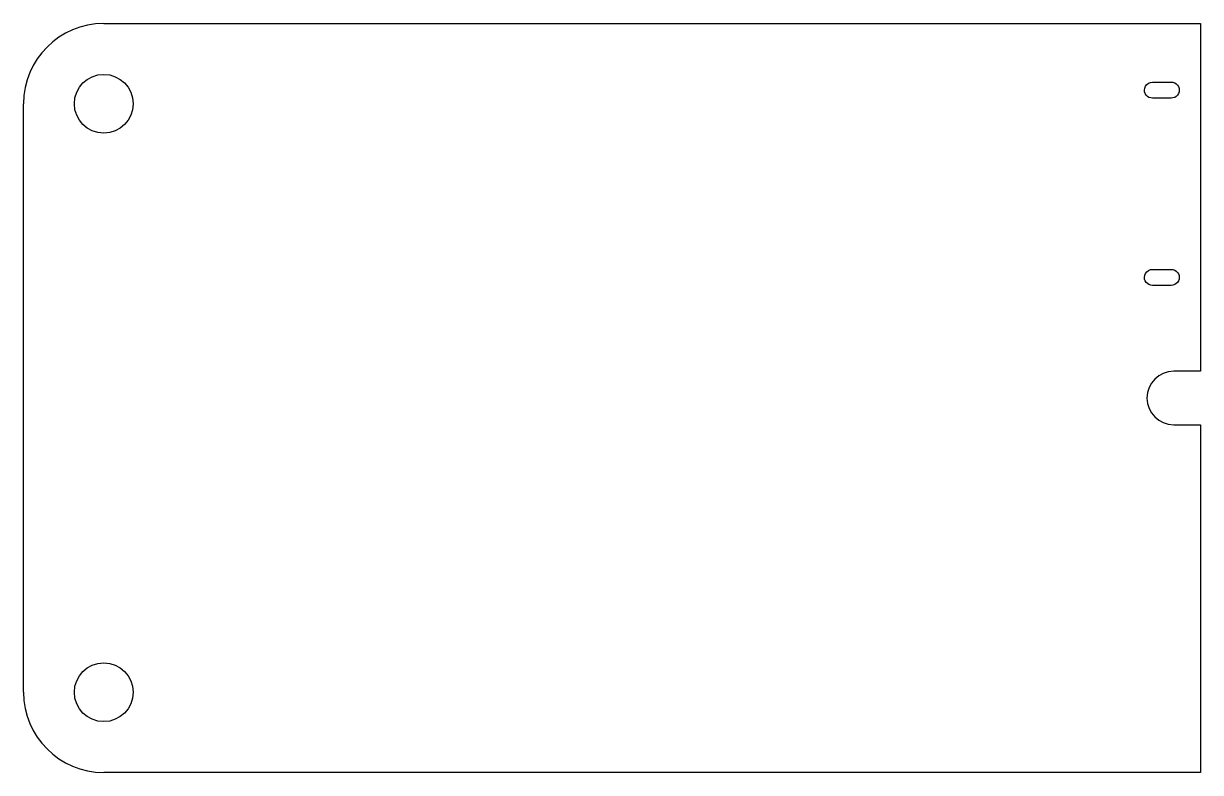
# Model space of a CAD drawing. Extents: x -7 to 37, y 1 to 29.
import ezdxf

# ---------------------------------------------------------------- set-up
doc = ezdxf.new("R2010")
doc.units = 0
doc.layers.add('20', color=7, linetype='CONTINUOUS')
doc.layers.add('45', color=253, linetype='CONTINUOUS')

msp = doc.modelspace()

# ---------------------------------------------------------------- linework, layer by layer
at = {"layer": '20'}
for p, q in [((-4, 29), (37, 29)), ((37, 29), (37, 16)), ((-7, 4), (-7, 26)), ((37, 16), (36, 16)), ((36, 14), (37, 14)), ((37, 14), (37, 1)), ((37, 1), (-4, 1))]:
    msp.add_line(p, q, dxfattribs=at)
for centre in [(-4, 26), (-4, 4)]:
    msp.add_circle(centre, 1.1, dxfattribs=at)
for centre, radius, start, end in [((-4, 26), 3, 90, 180), ((36, 15), 1, 90, 270), ((-4, 4), 3, 180, 270)]:
    msp.add_arc(centre, radius, start, end, dxfattribs=at)
at = {"layer": '45'}
for p, q in [((34.906, 26.51), (34.9162, 26.5876)), ((34.9135, 26.4432), (34.906, 26.51)), ((34.9357, 26.3798), (34.9135, 26.4432)), ((34.9162, 26.5876), (34.9462, 26.66)), ((34.9462, 26.66), (34.9939, 26.7221)), ((34.9939, 26.7221), (35.056, 26.7698)), ((35.056, 26.7698), (35.1284, 26.7998)), ((35.1284, 26.7998), (35.206, 26.81)), ((35.206, 26.81), (35.906, 26.81)), ((35.906, 26.81), (35.9728, 26.8025)), ((35.9728, 26.8025), (36.0362, 26.7803)), ((36.0362, 26.7803), (36.093, 26.7446)), ((36.093, 26.7446), (36.1406, 26.697)), ((36.1406, 26.697), (36.1763, 26.6402)), ((36.1763, 26.6402), (36.1985, 26.5768)), ((36.1985, 26.4432), (36.1763, 26.3798)), ((36.1985, 26.5768), (36.206, 26.51)), ((36.206, 26.51), (36.1985, 26.4432)), ((34.9715, 26.323), (34.9357, 26.3798)), ((35.019, 26.2755), (34.9715, 26.323)), ((35.0758, 26.2397), (35.019, 26.2755)), ((35.1392, 26.2175), (35.0758, 26.2397)), ((35.206, 26.21), (35.1392, 26.2175)), ((35.906, 26.21), (35.206, 26.21)), ((35.9728, 26.2175), (35.906, 26.21)), ((36.0362, 26.2397), (35.9728, 26.2175)), ((36.093, 26.2755), (36.0362, 26.2397)), ((36.1406, 26.323), (36.093, 26.2755)), ((36.1763, 26.3798), (36.1406, 26.323)), ((35.1284, 19.7998), (35.206, 19.81)), ((35.206, 19.81), (35.906, 19.81)), ((35.906, 19.81), (35.9728, 19.8025)), ((35.9728, 19.8025), (36.0362, 19.7803)), ((34.906, 19.51), (34.9162, 19.5876)), ((34.9135, 19.4432), (34.906, 19.51)), ((34.9357, 19.3798), (34.9135, 19.4432)), ((34.9162, 19.5876), (34.9462, 19.66)), ((34.9715, 19.323), (34.9357, 19.3798)), ((34.9462, 19.66), (34.9939, 19.7221)), ((34.9939, 19.7221), (35.056, 19.7698)), ((35.056, 19.7698), (35.1284, 19.7998)), ((36.0362, 19.7803), (36.093, 19.7446)), ((36.093, 19.7446), (36.1406, 19.697)), ((36.1406, 19.697), (36.1763, 19.6402)), ((36.1763, 19.3798), (36.1406, 19.323)), ((36.1763, 19.6402), (36.1985, 19.5768)), ((36.1985, 19.4432), (36.1763, 19.3798)), ((36.1985, 19.5768), (36.206, 19.51)), ((36.206, 19.51), (36.1985, 19.4432)), ((35.019, 19.2754), (34.9715, 19.323)), ((35.0758, 19.2397), (35.019, 19.2754)), ((35.1392, 19.2175), (35.0758, 19.2397)), ((35.206, 19.21), (35.1392, 19.2175)), ((35.906, 19.21), (35.206, 19.21)), ((35.9728, 19.2175), (35.906, 19.21)), ((36.0362, 19.2397), (35.9728, 19.2175)), ((36.093, 19.2754), (36.0362, 19.2397)), ((36.1406, 19.323), (36.093, 19.2754))]:
    msp.add_line(p, q, dxfattribs=at)

doc.saveas('drawing.dxf')
